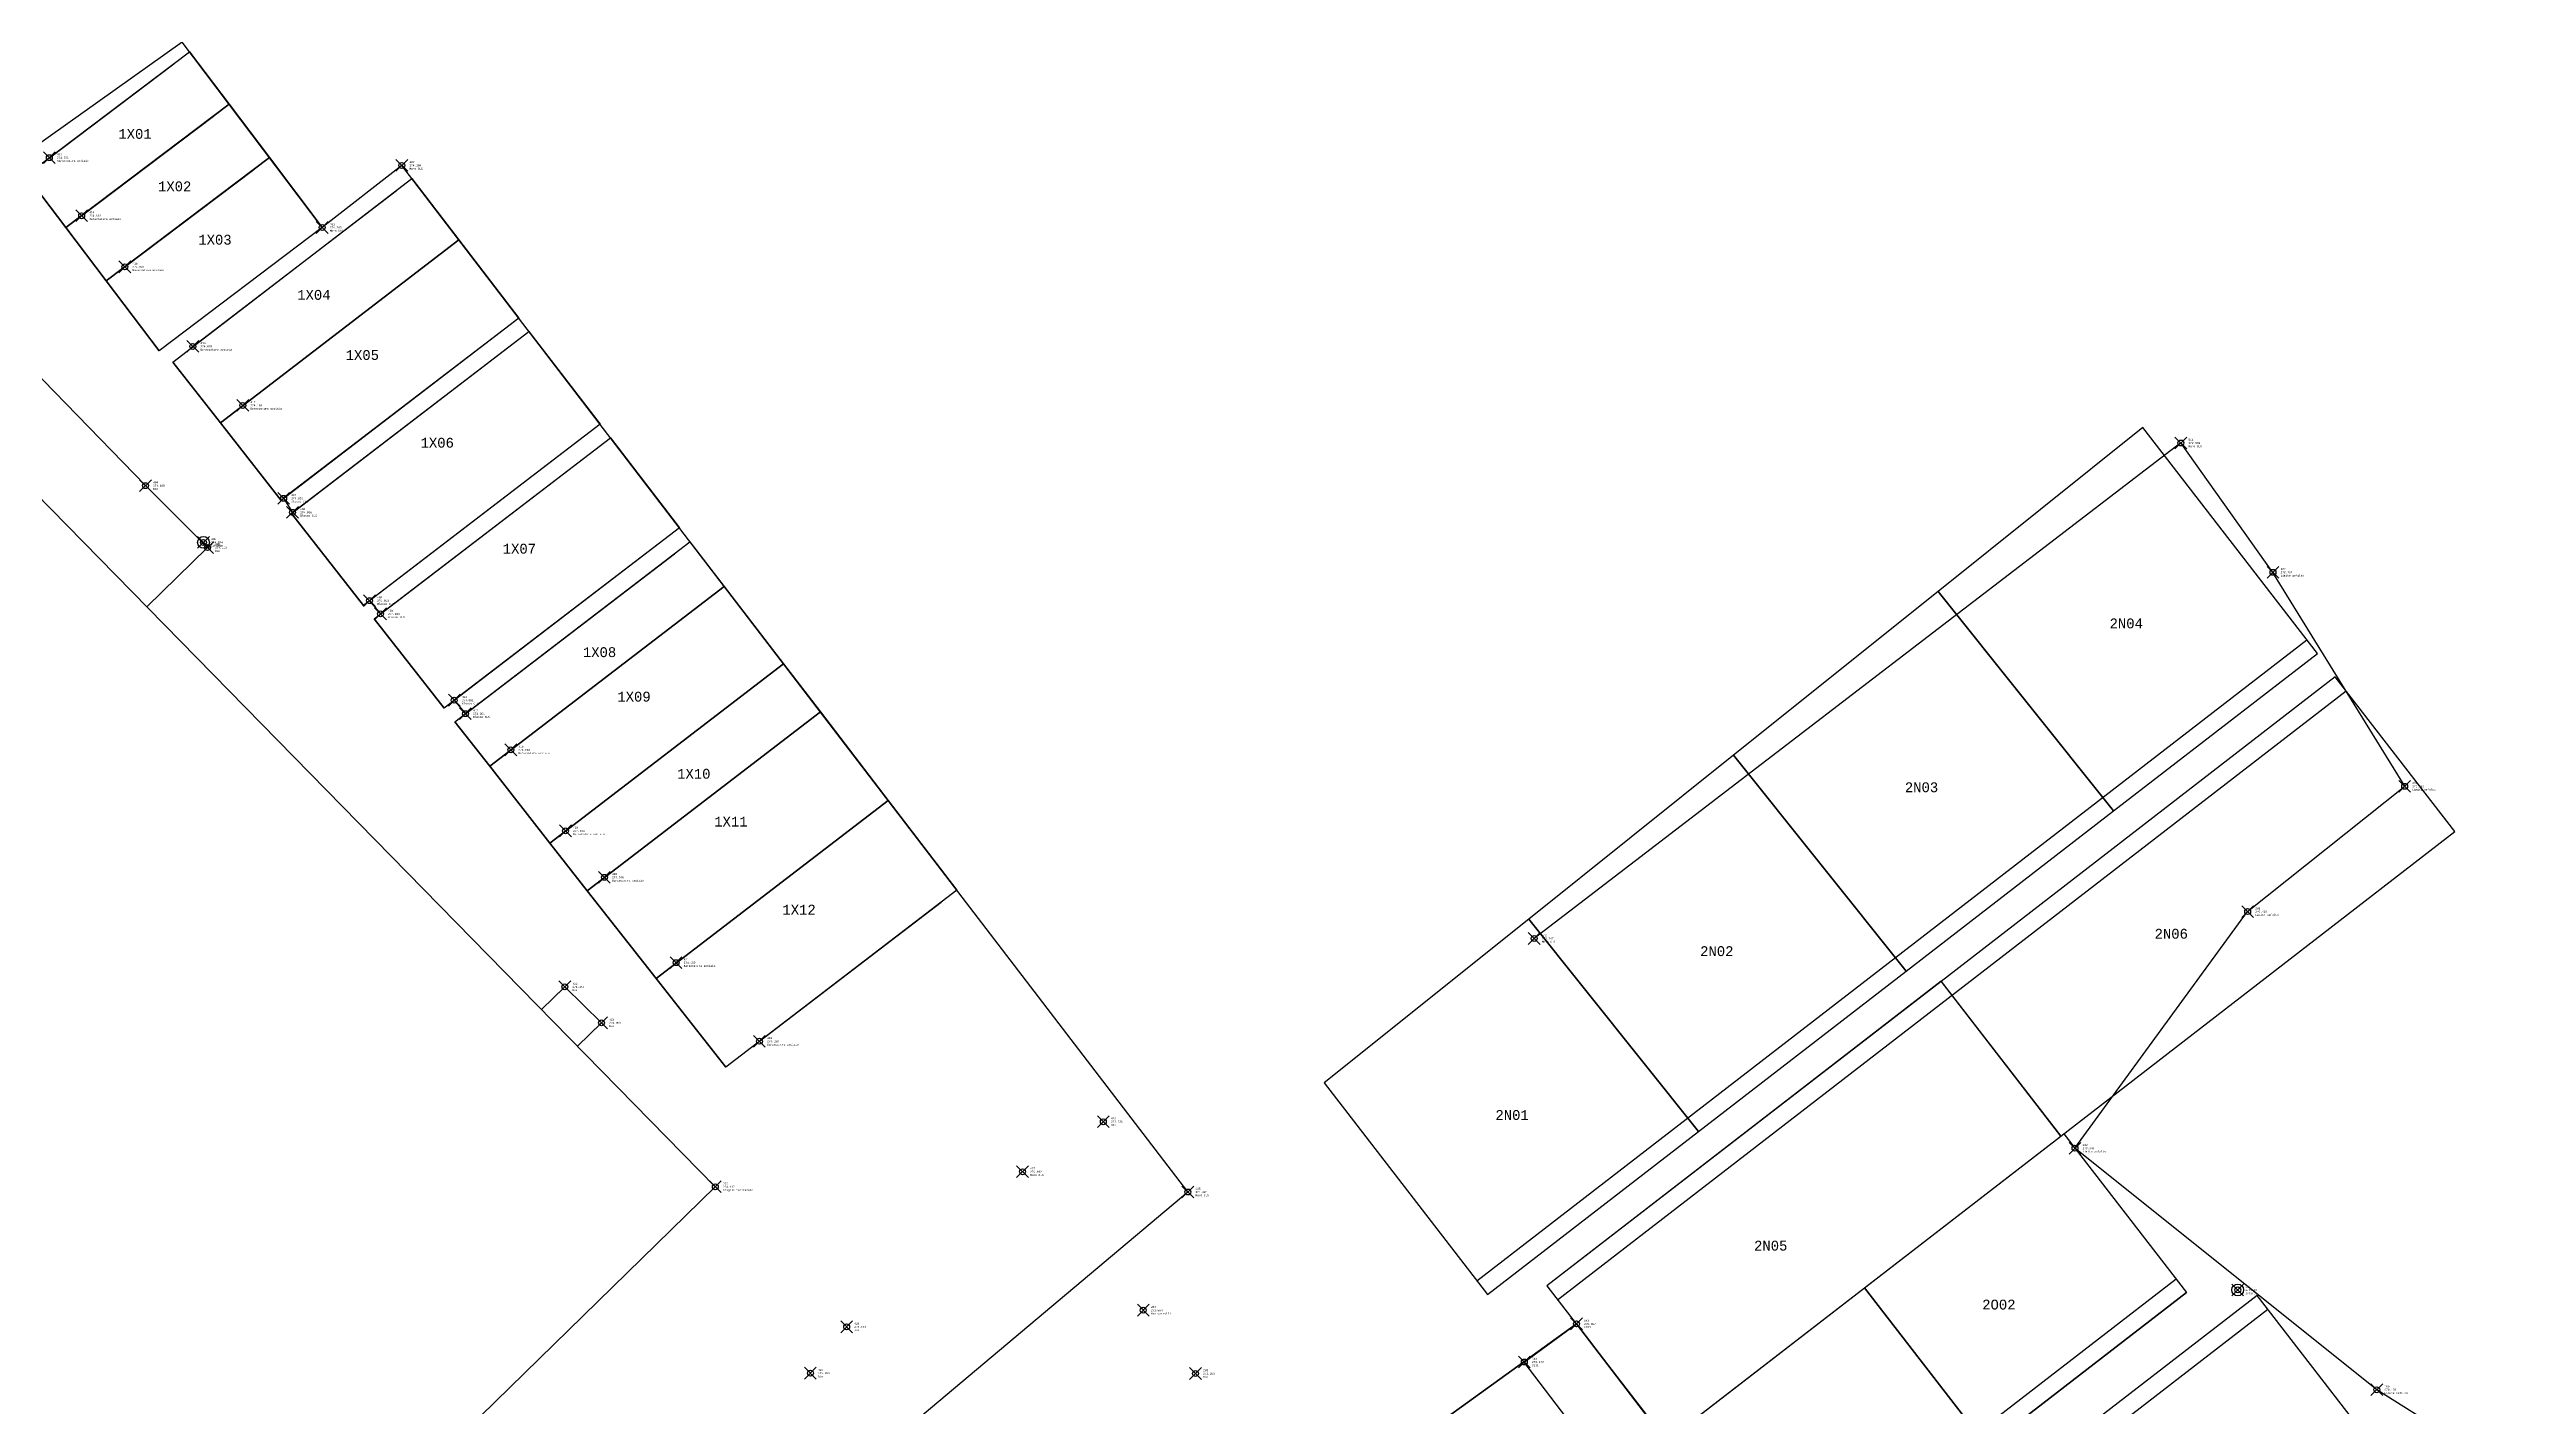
# Model space of a CAD drawing. Extents: x -300 to 923337, y -63404 to 323191.
# Drawn here: x 208588 to 333348, y 129610 to 198653 of the extents above; entities that cross this region are included whole.
import ezdxf
from ezdxf.enums import TextEntityAlignment as Align

# ---------------------------------------------------------------- set-up
doc = ezdxf.new("R2010")
doc.units = 0
doc.header["$PDMODE"] = 35
doc.header["$PDSIZE"] = 300
for name, color, linetype, lineweight in [('WF ingombro stive 2', 1, 'Continuous', 30), ('WF lato di accesso', 40, 'Continuous', 30), ('WF piazzole', 6, 'Continuous', 30), ('WF tracciatura', 30, 'Continuous', 30)]:
    doc.layers.add(name, color=color, linetype=linetype, lineweight=lineweight)
doc.layers.add('WF nome aree GPS', color=7, linetype='Continuous')
doc.layers.add('WF nuovi punti', color=6, linetype='Continuous')
doc.styles.get("Standard").update_dxf_attribs({"font": 'consola.ttf', "height": 500})

# ---------------------------------------------------------------- blocks, each defined once
blk = doc.blocks.new('rilievo 2')
at = {"color": 8}
for p, q in [((365887, -462433, -929), (374407, -456284, -1125)), ((374407, -456284, -1125), (385837, -471237, -1543))]:
    blk.add_line(p, q, dxfattribs=at)
for points in [[(161648, -448828, 1954), (186863, -479531, 1078), (241997, -524553, 234), (257566, -525503, 360), (287808, -502280, 2651), (311879, -483968, 2683), (320954, -477001, -331), (327105, -472296, -331), (335070, -466036, 2080), (354649, -449578, 2133), (314683, -397379, 2207), (310635, -400536, 2212), (303510, -391107, 2143), (295063, -397138, 2335), (271429, -369482, 1692), (264211, -374625, 1649), (263130, -375375, 1675), (222048, -404916, 2809)], [(296763, -396987, 2097), (303088, -392207, 2141)], [(298405, -399939, 2075), (305105, -394875, 2156)], [(301725, -419830, 2134), (304801, -416814, 2121), (301650, -413663, 2177), (294713, -406524, 2245), (295761, -405499, 2083), (287434, -396931, 2164), (283275, -401007, 2139)], [(300603, -402537, 2057), (307154, -397587, 2172)], [(304057, -406584, 2078), (314405, -398661, 2197)], [(306597, -409583, 2112), (316791, -401777, 2195)], [(319839, -405759, 2184), (308675, -414307, 2015), (309128, -415022, 2044), (320352, -406429, 2185)], [(421510, -463664, -1858), (415096, -459635, -1816), (399752, -447354, -1648), (408530, -435321, -1264), (416515, -428951, -1306), (409819, -418071, -1234), (405135, -411494, 947), (372257, -436688, -825)], [(323967, -411150, 2179), (313043, -419514, 2052), (313600, -420183, 2111), (324496, -411841, 2182)], [(328001, -416419, 2175), (317349, -424574, 2100), (317917, -425259, 2090), (328541, -417124, 2174)], [(320224, -427097, 2056), (330281, -419397, 2168)], [(323005, -431217, 2085), (333298, -423337, 2165)], [(324984, -433577, 2055), (335168, -425780, 2159)], [(328627, -437920, 2159), (338611, -430276, 2161)], [(332865, -441915, 2188), (342105, -434840, 2157)], [(323620, -442168, 2127), (324835, -440977, 2071), (322970, -439148, 2166), (321792, -440303, 2128)]]:
    blk.add_polyline3d(points, dxfattribs=at)
blk.add_polyline3d([(330623, -449313, 2125), (301532, -477741, 2033), (237357, -412142, 2131), (266341, -383731, 2144)], close=True, dxfattribs=at)
at = {"color": 1}
blk.add_polyline3d([(371754, -458224, -1018), (374407, -456284, -1125), (385837, -471237, -1543), (383252, -473334, -1493)], close=True, dxfattribs=at)
for centre in [(304599, -416550, 2033), (408027, -454559, -1799)]:
    blk.add_circle(centre, 300, dxfattribs=at)
at = {"color": 8}
for p in [(296763, -396987, 2097), (314683, -397379, 2207), (298405, -399939, 2075), (310635, -400536, 2212), (300603, -402537, 2057), (304057, -406584, 2078), (306597, -409583, 2112), (405135, -411494, 947), (301650, -413663, 2177), (308675, -414307, 2015), (309128, -415022, 2044), (304599, -416550, 2033), (304801, -416814, 2121), (409819, -418071, -1234), (313043, -419514, 2052), (313600, -420183, 2111), (317349, -424574, 2100), (317917, -425259, 2090), (320224, -427097, 2056), (416515, -428951, -1306), (323005, -431217, 2085), (324984, -433577, 2055), (408530, -435321, -1264), (372257, -436688, -825), (322970, -439148, 2166), (328627, -437920, 2159), (324835, -440977, 2071), (332865, -441915, 2188), (350349, -446006, 1728), (399752, -447354, -1648), (346244, -448549, 2111), (330623, -449313, 2125), (354649, -449578, 2133), (408027, -454559, -1799), (337299, -456437, 2042), (352380, -455591, -437), (374407, -456284, -1125), (335457, -458790, 1967), (355037, -458810, -728), (371754, -458224, -1018), (415096, -459635, -1816)]:
    blk.add_point(p, dxfattribs=at)
for s, p in [('413', (297152, -396820, 2097)), ('274.089', (297152, -396987, 2097)), ('Baraccatura acciaio', (297152, -397153, 2097)), ('402', (315072, -397212, 2207)), ('Muro CLS', (315072, -397546, 2207)), ('274.199', (315072, -397379, 2207)), ('414', (298794, -399772, 2075)), ('274.066', (298794, -399939, 2075)), ('Baraccatura acciaio', (298794, -400106, 2075)), ('401', (311024, -400369, 2212)), ('Muro CLS', (311024, -400702, 2212)), ('274.203', (311024, -400536, 2212)), ('415', (300992, -402371, 2057)), ('274.049', (300992, -402537, 2057)), ('Baraccatura acciaio', (300992, -402704, 2057)), ('416', (304446, -406417, 2078)), ('274.070', (304446, -406584, 2078)), ('Baraccatura acciaio', (304446, -406750, 2078)), ('417', (306986, -409416, 2112)), ('274.103', (306986, -409583, 2112)), ('Baraccatura acciaio', (306986, -409749, 2112)), ('541', (405524, -411327, 947)), ('Muro CLS', (405524, -411661, 947)), ('272.939', (405524, -411494, 947)), ('404', (302039, -413496, 2177)), ('274.169', (302039, -413663, 2177)), ('Box', (302039, -413830, 2177)), ('407', (309064, -414140, 2015)), ('274.006', (309064, -414307, 2015)), ('Blocco CLS', (309064, -414473, 2015)), ('408', (309517, -414855, 2044)), ('274.036', (309517, -415022, 2044)), ('Blocco CLS', (309517, -415189, 2044)), ('406', (304988, -416383, 2033)), ('274.024', (304988, -416550, 2033)), ('Idrante', (304988, -416717, 2033)), ('405', (305190, -416647, 2121)), ('274.113', (305190, -416814, 2121)), ('Box', (305190, -416981, 2121)), ('287', (410208, -417904, -1234)), ('270.757', (410208, -418071, -1234)), ('Limite asfalto', (410208, -418237, -1234)), ('409', (313432, -419347, 2052)), ('274.043', (313432, -419514, 2052)), ('Blocco CLS', (313432, -419681, 2052)), ('410', (313989, -420016, 2111)), ('274.103', (313989, -420183, 2111)), ('Blocco CLS', (313989, -420350, 2111)), ('411', (317738, -424407, 2100)), ('274.091', (317738, -424574, 2100)), ('Blocco CLS', (317738, -424741, 2100)), ('412', (318306, -425092, 2090)), ('274.081', (318306, -425259, 2090)), ('Blocco CLS', (318306, -425425, 2090)), ('418', (320613, -426930, 2056)), ('274.048', (320613, -427097, 2056)), ('Baraccatura acciaio', (320613, -427263, 2056)), ('286', (416904, -428784, -1306)), ('270.685', (416904, -428951, -1306)), ('Limite asfalto', (416904, -429118, -1306)), ('419', (323394, -431050, 2085)), ('274.076', (323394, -431217, 2085)), ('Baraccatura acciaio', (323394, -431383, 2085)), ('420', (325373, -433410, 2055)), ('274.046', (325373, -433577, 2055)), ('Baraccatura acciaio', (325373, -433744, 2055)), ('285', (408919, -435154, -1264)), ('270.728', (408919, -435321, -1264)), ('542', (372646, -436522, -825)), ('271.167', (372646, -436688, -825)), ('Limite asfalto', (408919, -435488, -1264)), ('421', (329016, -437754, 2159)), ('274.150', (329016, -437920, 2159)), ('Muro CLS', (372646, -436855, -825)), ('422', (323359, -438981, 2166)), ('274.157', (323359, -439148, 2166)), ('Baraccatura acciaio', (329016, -438087, 2159)), ('Box', (323359, -439315, 2166)), ('423', (325224, -440810, 2071)), ('274.063', (325224, -440977, 2071)), ('Box', (325224, -441144, 2071)), ('424', (333254, -441748, 2188)), ('274.180', (333254, -441915, 2188)), ('Baraccatura acciaio', (333254, -442082, 2188)), ('426', (350738, -445839, 1728)), ('273.720', (350738, -446006, 1728)), ('Box', (350738, -446172, 1728)), ('270.343', (400140, -447354, -1648)), ('192', (400140, -447187, -1648)), ('Limite asfalto', (400140, -447520, -1648)), ('299', (331012, -449146, 2125)), ('427', (346633, -448382, 2111)), ('Muro CLS', (346633, -448715, 2111)), ('274.102', (346633, -448549, 2111)), ('Spigolo fabbricato', (331012, -449479, 2125)), ('274.117', (331012, -449313, 2125)), ('425', (355038, -449412, 2133)), ('Muro CLS', (355038, -449745, 2133)), ('274.124', (355038, -449578, 2133)), ('284', (352769, -455424, -437)), ('270.193', (408416, -454559, -1799)), ('191', (408416, -454392, -1799)), ('Idrante', (408416, -454726, -1799)), ('428', (337688, -456270, 2042)), ('274.034', (337688, -456437, 2042)), ('Box', (337688, -456604, 2042)), ('271.554', (352769, -455591, -437)), ('Box carrelli', (352769, -455758, -437)), ('CS11', (374796, -456451, -1125)), ('543', (374796, -456118, -1125)), ('270.867', (374796, -456284, -1125)), ('429', (335846, -458624, 1967)), ('273.959', (335846, -458790, 1967)), ('Box', (335846, -458957, 1967)), ('283', (355426, -458644, -728)), ('271.263', (355426, -458810, -728)), ('Box', (355426, -458977, -728)), ('CS11', (372143, -458391, -1018)), ('544', (372143, -458058, -1018)), ('270.973', (372143, -458224, -1018)), ('270.176', (415485, -459635, -1816)), ('189', (415485, -459468, -1816)), ('Limite asfalto', (415485, -459802, -1816))]:
    blk.add_text(s, height=100, dxfattribs=at).set_placement(p, align=Align.MIDDLE_LEFT)

msp = doc.modelspace()

# ---------------------------------------------------------------- linework, layer by layer
at = {"layer": 'WF ingombro stive 2'}
for points, elevation in [([(215724.3, 198513.7), (217741, 195844.8), (209445.6, 189575.6), (207428.6, 192244.6), (215724.3, 198513.7)], 2141), ([(217741.3, 195844.8), (219790.9, 193134.3), (211494.4, 186864.5), (209445.6, 189575.6), (217741.3, 195844.8)], 2207.4), ([(219789.8, 193133.4), (222473.6, 189581.8), (214179.6, 183311.5), (211494.5, 186864.5), (219789.8, 193133.4)], 2340.1), ([(214876, 182738.7), (227037.4, 192064.3), (229423.5, 188947.8), (217298, 179649.6), (214876, 182738.7)], 2075.8), ([(217298, 179649.6), (229423.5, 188947.8), (232471.7, 184966.6), (220391.9, 175703.5), (217298, 179649.6)], 2075.8), ([(220912.6, 175039.5), (232984.6, 184296.7), (236599.7, 179575.1), (224581.9, 170359.4), (220912.6, 175039.5)], 2053.5), ([(225118.7, 169674.8), (237128.5, 178884.5), (240633.4, 174306.7), (228676.3, 165137.4), (225118.7, 169674.8)], 2112), ([(229224.8, 164437.8), (241173.8, 173600.9), (242913.5, 171328.8), (230990.6, 162185.7), (229224.8, 164437.8)], 2091.8), ([(230990.6, 162185.7), (242913.4, 171328.9), (245930.1, 167388.8), (234052.5, 158280.4), (230990.6, 162185.7)], 2053.2), ([(234052.5, 158280.4), (245930.1, 167388.8), (247800.7, 164945.6), (235951.2, 155858.8), (234052.5, 158280.4)], 2084.8), ([(235951.2, 155858.8), (247800.7, 164945.6), (251243.4, 160449.1), (239445.7, 151401.8), (235951.2, 155858.8)], 2054.1), ([(239445.7, 151401.8), (251243.4, 160449.1), (254737.7, 155885.4), (242992.5, 146878.1), (239445.7, 151401.8)], 2054.1)]:
    msp.add_lwpolyline(points, dxfattribs=dict(at, elevation=elevation))
for points in [[(304635.3, 171076.1), (313552.7, 159915.4), (323916.7, 167921), (315043.7, 179407.9), (304635.3, 171076.1)], [(294226.9, 162744.3), (302999.9, 151763.9), (313552.7, 159915.4), (304635.3, 171076.1), (294226.9, 162744.3)], [(283818.6, 154412.5), (292447.2, 143612.5), (302999.9, 151763.9), (294226.9, 162744.3), (283818.6, 154412.5)], [(281718.3, 135325.1), (292447.2, 143612.5), (283818.6, 154412.5), (273410.2, 146080.7), (281718.3, 135325.1)]]:
    msp.add_lwpolyline(points, dxfattribs=at)
for points in [[(330908.2, 158869.8), (324825.9, 166736.1), (304794.9, 151246.9), (310877.2, 143380.5)], [(310877.2, 143380.5), (304790.9, 151252), (284733.6, 135758.8), (290819.8, 127887.3)], [(311030.4, 143498.9), (317265.7, 135426.7), (307132.8, 127599.5), (300897.4, 135671.7)], [(300897.4, 135671.7), (307132.8, 127599.5), (296999.8, 119772.4), (290764.5, 127844.6)]]:
    msp.add_lwpolyline(points, close=True, dxfattribs=at)
at = {"layer": 'WF ingombro stive 2', "elevation": -1837.7}
msp.add_lwpolyline([(328697.6, 125125.5), (320855.8, 135277.4), (310361.2, 127171), (318203, 117019.1)], close=True, dxfattribs=at)
at = {"layer": 'WF lato di accesso'}
for p, q in [((207428.6, 192244.6, 2141), (209445.6, 189575.6, 2141)), ((209445.6, 189575.6, 2141), (211494.5, 186864.5, 2340.1)), ((211494.5, 186864.5, 2340.1), (214179.6, 183311.5, 2340.1)), ((214876, 182738.7, 2075.8), (217298, 179649.6, 2075.8)), ((217298, 179649.6, 2075.8), (220391.9, 175703.5, 2075.8)), ((220912.6, 175039.5, 2053.5), (224581.9, 170359.4, 2053.5)), ((225118.7, 169674.8, 2112), (228676.3, 165137.4, 2112)), ((313552.7, 159915.4), (323916.7, 167921)), ((324825.9, 166736.1), (304794.9, 151246.9)), ((229224.8, 164437.8, 2091.8), (230990.6, 162185.7, 2053.2)), ((230990.6, 162185.7, 2091.8), (234052.5, 158280.4, 2053.2)), ((302999.9, 151763.9), (313552.7, 159915.4)), ((234052.5, 158280.4, 2053.2), (235951.2, 155858.8, 2084.8)), ((235951.2, 155858.8, 2084.8), (239445.7, 151401.8, 2054.1)), ((239445.7, 151401.8, 2054.1), (242992.5, 146878.1, 2054.1)), ((304794.9, 151246.9), (284733.6, 135758.8)), ((292447.2, 143612.5), (302999.9, 151763.9)), ((281718.3, 135325.1), (292447.2, 143612.5)), ((307132.8, 127599.5), (317265.7, 135426.7)), ((320855.8, 135277.4, -1837.7), (310361.2, 127171, -1837.7))]:
    msp.add_line(p, q, dxfattribs=at)
at = {"layer": 'WF nuovi punti'}
msp.add_point((286245, 133833), dxfattribs=at)
at = {"layer": 'WF piazzole', "elevation": -1124.9}
msp.add_lwpolyline([(286245.5, 133833.1), (277726, 127684.4), (290053.9, 112696.3), (297675.3, 118880.5), (286245.5, 133833.1)], dxfattribs=at)
at = {"layer": 'WF tracciatura'}
for p, q in [((281179.8, 136022.2), (323378.2, 168618.1)), ((285271.9, 135061.5), (325376.2, 166023.5)), ((296461.3, 120469.5), (316727.2, 136123.8)), ((300405.2, 118367.5, -1837.7), (321394.5, 134580, -1837.7))]:
    msp.add_line(p, q, dxfattribs=at)

# ---------------------------------------------------------------- block references
at = {"color": 251}
msp.add_blockref('rilievo 2', (-88161.4, 590117.4), dxfattribs=at)

# ---------------------------------------------------------------- texts
at = {"layer": 'WF nome aree GPS'}
for s, p in [('1X01', (212110, 194090)), ('1X02', (214127.1, 191421.2, -20.7)), ('1X03', (216175.7, 188709.8, 199.1)), ('1X04', (221204.3, 185904.6, -3.2)), ('1X05', (223667.1, 182846.8, 12.6)), ('1X06', (227476.8, 178385.9, -87.5)), ('1X07', (231651.8, 172997.5, -29)), ('2N04', (313349.7, 169199.2, -1676.3)), ('1X08', (235727.5, 167737.2, -49.2)), ('1X09', (237480.1, 165475.1, -87.8)), ('1X10', (240521.7, 161554.1, -56.2)), ('2N03', (302941.4, 160867.4, -1676.3)), ('1X11', (242404.1, 159120, -86.9)), ('1X12', (245872.7, 154643.3, -86.9)), ('2N06', (315638.8, 153419, -1676.3)), ('2N02', (292533, 152535.6, -1676.3)), ('2N01', (282124.6, 144203.8, -1676.3)), ('2N05', (295273.9, 137559.9, -1676.3)), ('2O02', (306873.6, 134564.1, -1676.3))]:
    msp.add_text(s, height=500, dxfattribs=at).set_placement(p)

doc.saveas('drawing.dxf')
